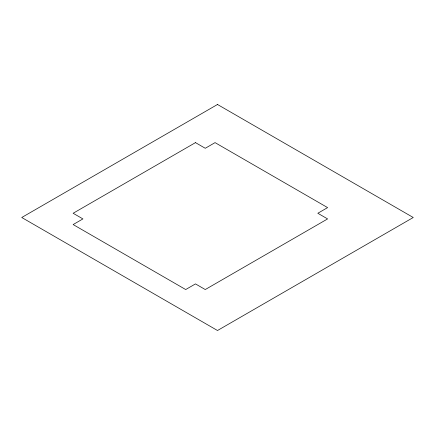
<?xml version="1.0" encoding="UTF-8"?>
<svg xmlns="http://www.w3.org/2000/svg" width="435" height="435" viewBox="0 0 435 435"><rect width="100%" height="100%" fill="white"/><g stroke="black" fill="none" stroke-linecap="round" stroke-linejoin="round"><path stroke-width="0.65" d="M217.5 104.487L21.75 217.5L217.5 330.513L413.25 217.5L217.5 104.487M195.478 142.626L73.134 213.264L82.922 218.914L73.134 224.563L185.691 289.547L195.478 283.897L205.266 289.547L327.609 218.914L317.822 213.264L327.609 207.609L215.053 142.626L205.266 148.281L195.478 142.626"/></g></svg>
